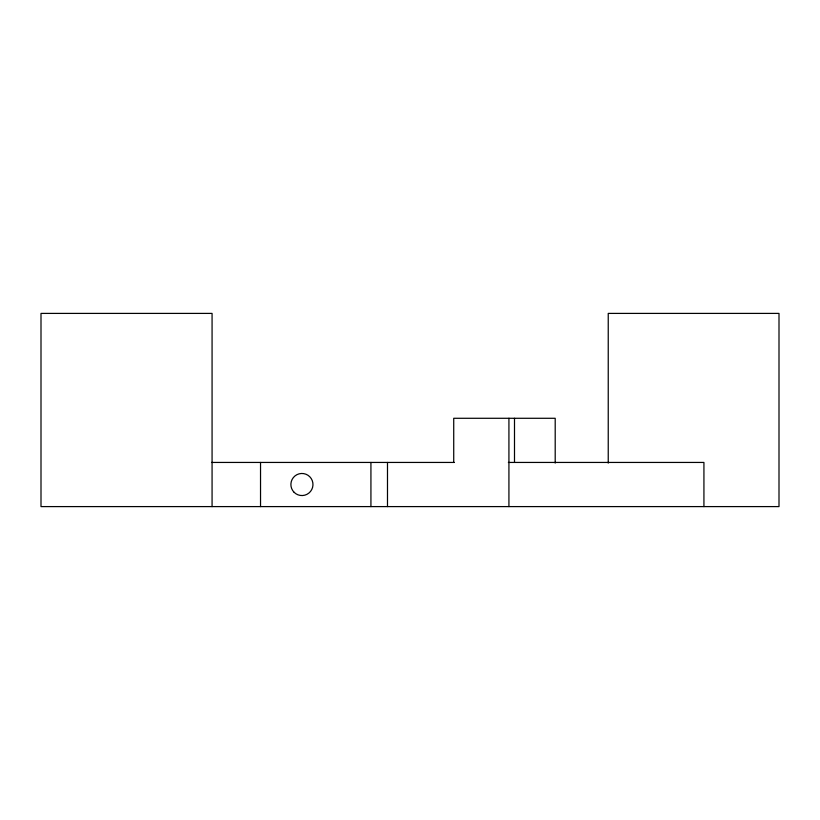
<?xml version="1.0" encoding="UTF-8"?>
<svg xmlns="http://www.w3.org/2000/svg" width="820" height="820" viewBox="0 0 820 820"><rect width="100%" height="100%" fill="white"/><g stroke="black" fill="none" stroke-linecap="round" stroke-linejoin="round"><path stroke-width="1.23" d="M211.509 462.439L454.341 462.439M508.369 462.439L703.929 462.439L703.929 506.596M608.235 463.095L608.235 313.404L779 313.404L779 506.596L41 506.596L41 313.404L212.072 313.404L212.072 506.596M555.201 463.074L555.201 418.282L453.726 418.282L453.726 462.439M514.499 418.282L514.499 462.439M508.923 418.282L508.923 506.596M387.491 462.439L387.491 506.596M370.927 462.439L370.927 506.596M260.534 462.439L260.534 506.596M294.124 492.318A11.039 11.039 0 0 0 312.594 487.367A11.039 11.039 0 0 0 299.074 473.847A11.039 11.039 0 0 0 294.124 492.318"/></g></svg>
